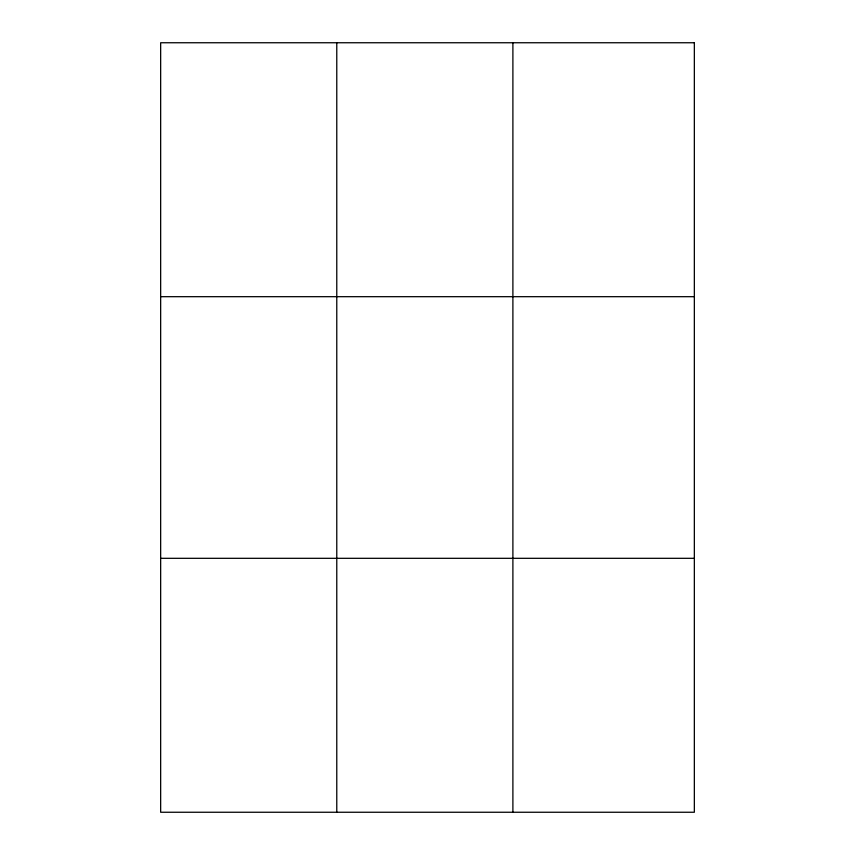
<?xml version="1.0" encoding="UTF-8"?>
<svg xmlns="http://www.w3.org/2000/svg" width="855" height="855" viewBox="0 0 855 855"><rect width="100%" height="100%" fill="white"/><g stroke="black" fill="none" stroke-linecap="round" stroke-linejoin="round"><path stroke-width="1.28" d="M336.774 42.75L336.774 812.25M512.893 42.75L512.893 812.25M160.655 296.685L694.346 296.685M160.655 558.315L694.346 558.315M694.346 42.75L694.346 812.25L160.655 812.25L160.655 42.75L694.346 42.75"/></g></svg>
